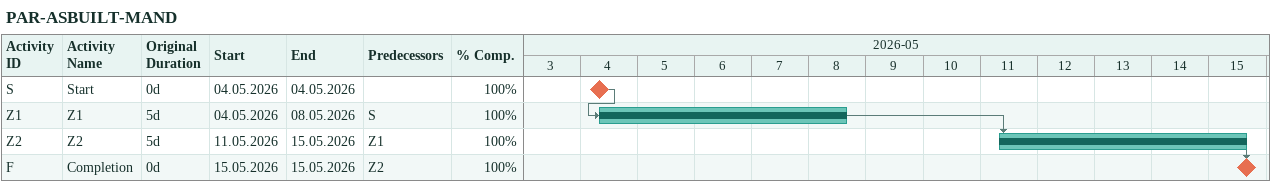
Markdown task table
PAR-ASBUILT-MAND

| ID | Task | Original duration | Start | Finish | Predecessors | % complete |
|---|---|---|---|---|---|---|
| S | Start | 0d | 2026-05-04 | 2026-05-04 |  | 100 |
| Z1 | Z1 | 5d | 2026-05-04 | 2026-05-08 | S | 100 |
| Z2 | Z2 | 5d | 2026-05-11 | 2026-05-15 | Z1 | 100 |
| F | Completion | 0d | 2026-05-15 | 2026-05-15 | Z2 | 100 |
